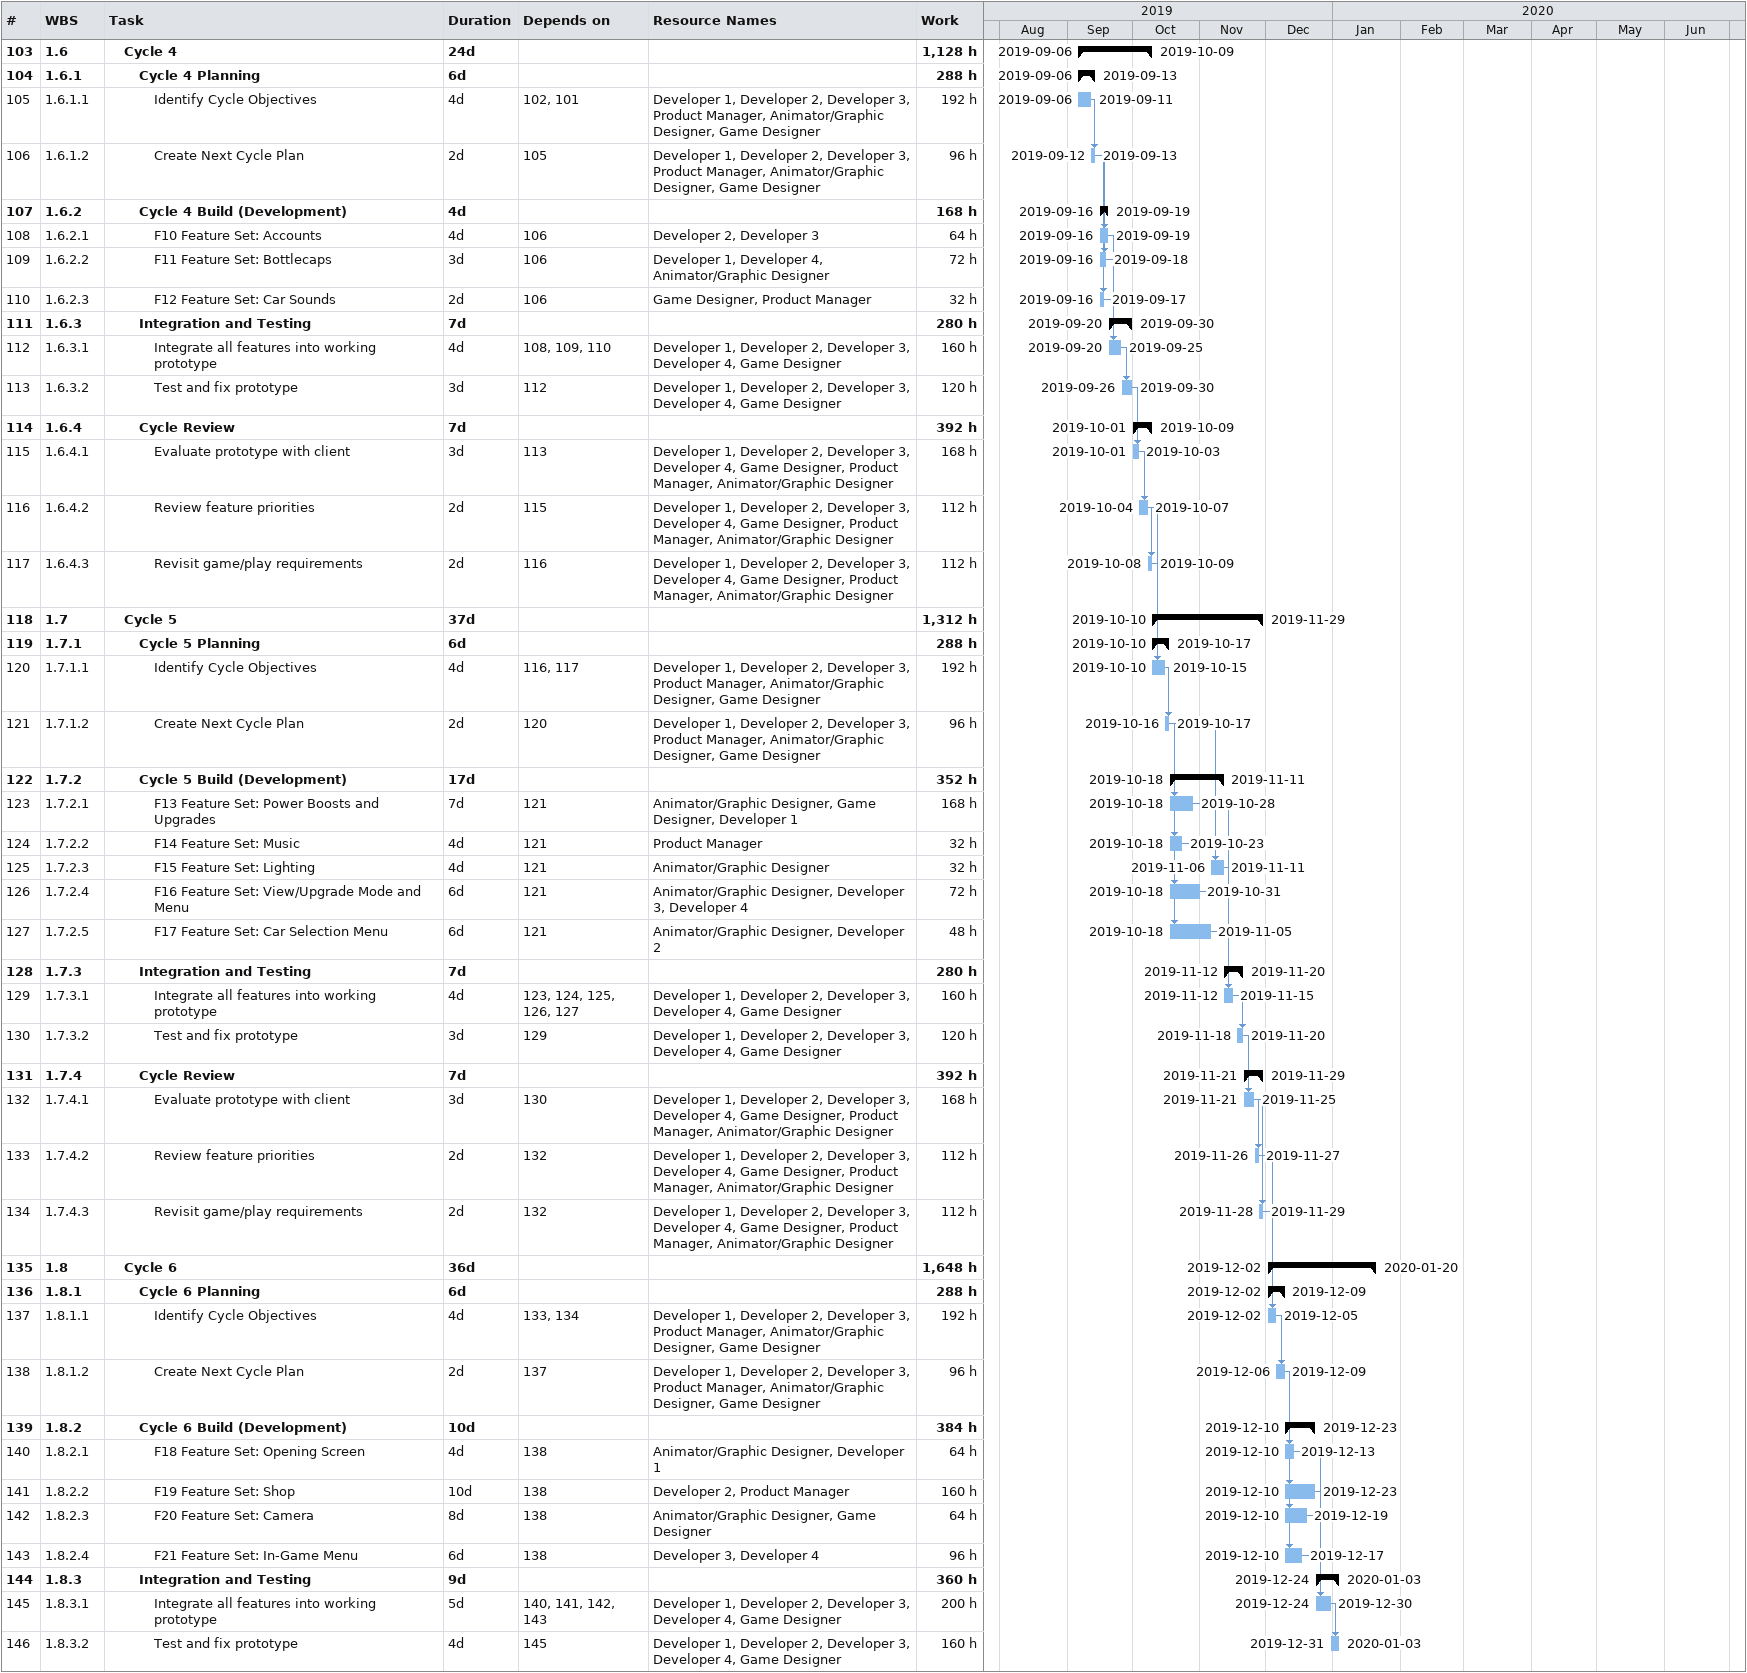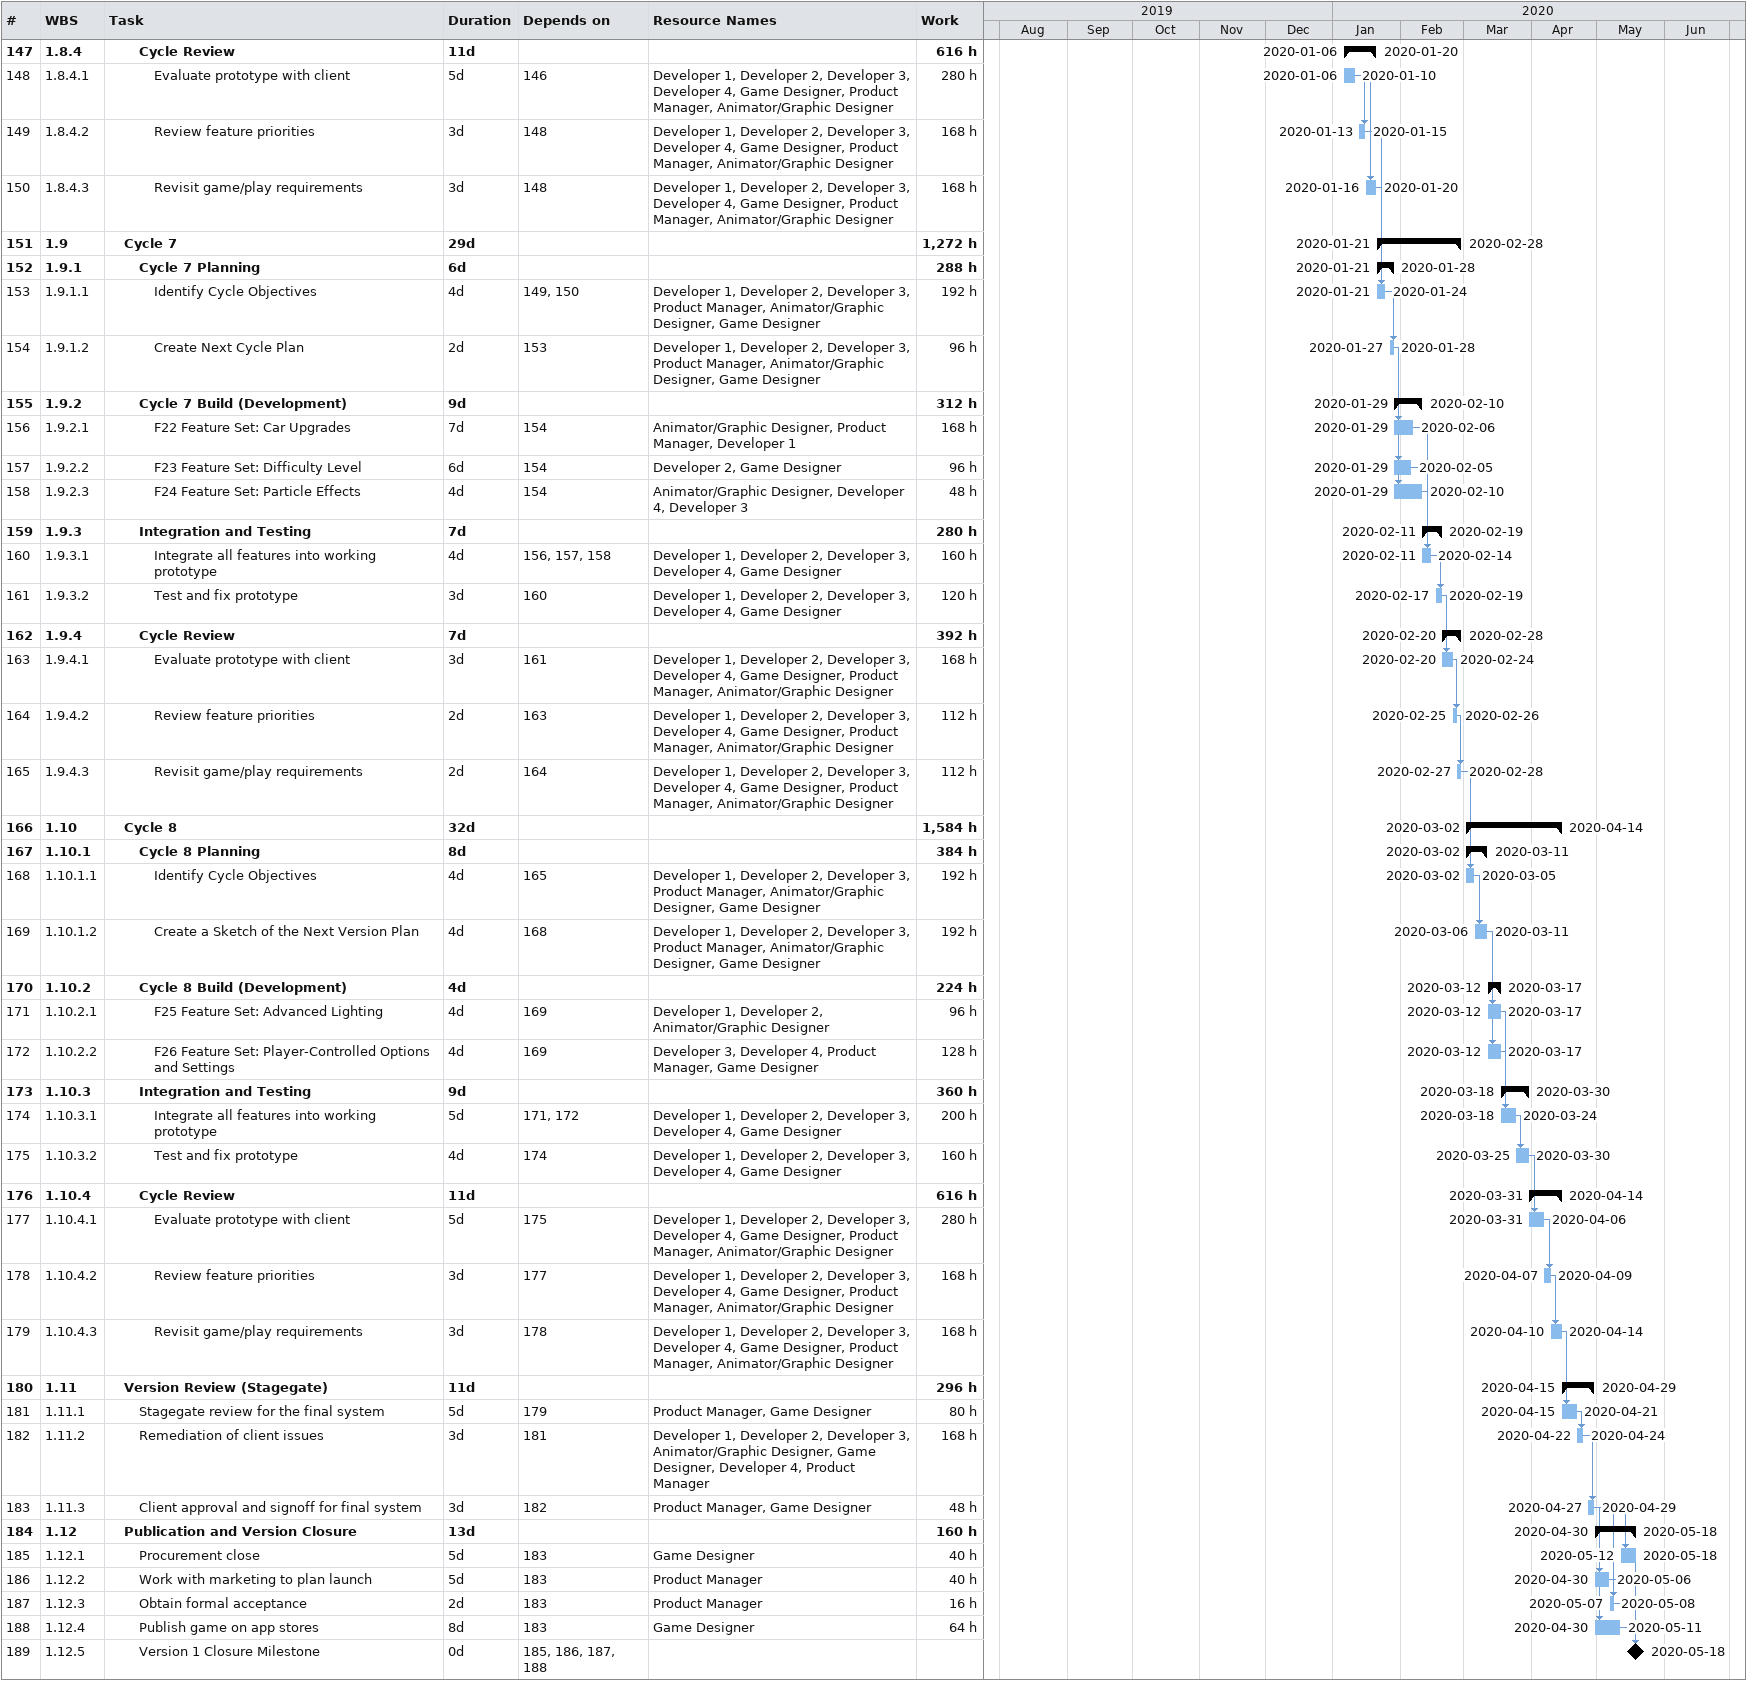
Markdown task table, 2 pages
| ID | WBS | Task | Duration | Start | Finish | Predecessors | Resources | Work (h) |
|---|---|---|---|---|---|---|---|---|
| 103 | 1.6 | **Cycle 4** | 24d | 2019-09-06 | 2019-10-09 |  |  | 1128 |
| 104 | 1.6.1 | **Cycle 4 Planning** | 6d | 2019-09-06 | 2019-09-13 |  |  | 288 |
| 105 | 1.6.1.1 | Identify Cycle Objectives | 4d | 2019-09-06 | 2019-09-11 | 102, 101 | Developer 1, Developer 2, Developer 3, Product Manager, Animator/Graphic Designer, Game Designer | 192 |
| 106 | 1.6.1.2 | Create Next Cycle Plan | 2d | 2019-09-12 | 2019-09-13 | 105 | Developer 1, Developer 2, Developer 3, Product Manager, Animator/Graphic Designer, Game Designer | 96 |
| 107 | 1.6.2 | **Cycle 4 Build (Development)** | 4d | 2019-09-16 | 2019-09-19 |  |  | 168 |
| 108 | 1.6.2.1 | F10 Feature Set: Accounts | 4d | 2019-09-16 | 2019-09-19 | 106 | Developer 2, Developer 3 | 64 |
| 109 | 1.6.2.2 | F11 Feature Set: Bottlecaps | 3d | 2019-09-16 | 2019-09-18 | 106 | Developer 1, Developer 4, Animator/Graphic Designer | 72 |
| 110 | 1.6.2.3 | F12 Feature Set: Car Sounds | 2d | 2019-09-16 | 2019-09-17 | 106 | Game Designer, Product Manager | 32 |
| 111 | 1.6.3 | **Integration and Testing** | 7d | 2019-09-20 | 2019-09-30 |  |  | 280 |
| 112 | 1.6.3.1 | Integrate all features into working prototype | 4d | 2019-09-20 | 2019-09-25 | 108, 109, 110 | Developer 1, Developer 2, Developer 3, Developer 4, Game Designer | 160 |
| 113 | 1.6.3.2 | Test and fix prototype | 3d | 2019-09-26 | 2019-09-30 | 112 | Developer 1, Developer 2, Developer 3, Developer 4, Game Designer | 120 |
| 114 | 1.6.4 | **Cycle Review** | 7d | 2019-10-01 | 2019-10-09 |  |  | 392 |
| 115 | 1.6.4.1 | Evaluate prototype with client | 3d | 2019-10-01 | 2019-10-03 | 113 | Developer 1, Developer 2, Developer 3, Developer 4, Game Designer, Product Manager, Animator/Graphic Designer | 168 |
| 116 | 1.6.4.2 | Review feature priorities | 2d | 2019-10-04 | 2019-10-07 | 115 | Developer 1, Developer 2, Developer 3, Developer 4, Game Designer, Product Manager, Animator/Graphic Designer | 112 |
| 117 | 1.6.4.3 | Revisit game/play requirements | 2d | 2019-10-08 | 2019-10-09 | 116 | Developer 1, Developer 2, Developer 3, Developer 4, Game Designer, Product Manager, Animator/Graphic Designer | 112 |
| 118 | 1.7 | **Cycle 5** | 37d | 2019-10-10 | 2019-11-29 |  |  | 1312 |
| 119 | 1.7.1 | **Cycle 5 Planning** | 6d | 2019-10-10 | 2019-10-17 |  |  | 288 |
| 120 | 1.7.1.1 | Identify Cycle Objectives | 4d | 2019-10-10 | 2019-10-15 | 116, 117 | Developer 1, Developer 2, Developer 3, Product Manager, Animator/Graphic Designer, Game Designer | 192 |
| 121 | 1.7.1.2 | Create Next Cycle Plan | 2d | 2019-10-16 | 2019-10-17 | 120 | Developer 1, Developer 2, Developer 3, Product Manager, Animator/Graphic Designer, Game Designer | 96 |
| 122 | 1.7.2 | **Cycle 5 Build (Development)** | 17d | 2019-10-18 | 2019-11-11 |  |  | 352 |
| 123 | 1.7.2.1 | F13 Feature Set: Power Boosts and Upgrades | 7d | 2019-10-18 | 2019-10-28 | 121 | Animator/Graphic Designer, Game Designer, Developer 1 | 168 |
| 124 | 1.7.2.2 | F14 Feature Set: Music | 4d | 2019-10-18 | 2019-10-23 | 121 | Product Manager | 32 |
| 125 | 1.7.2.3 | F15 Feature Set: Lighting | 4d | 2019-11-06 | 2019-11-11 | 121 | Animator/Graphic Designer | 32 |
| 126 | 1.7.2.4 | F16 Feature Set: View/Upgrade Mode and Menu | 6d | 2019-10-18 | 2019-10-31 | 121 | Animator/Graphic Designer, Developer 3, Developer 4 | 72 |
| 127 | 1.7.2.5 | F17 Feature Set: Car Selection Menu | 6d | 2019-10-18 | 2019-11-05 | 121 | Animator/Graphic Designer, Developer 2 | 48 |
| 128 | 1.7.3 | **Integration and Testing** | 7d | 2019-11-12 | 2019-11-20 |  |  | 280 |
| 129 | 1.7.3.1 | Integrate all features into working prototype | 4d | 2019-11-12 | 2019-11-15 | 123, 124, 125, 126, 127 | Developer 1, Developer 2, Developer 3, Developer 4, Game Designer | 160 |
| 130 | 1.7.3.2 | Test and fix prototype | 3d | 2019-11-18 | 2019-11-20 | 129 | Developer 1, Developer 2, Developer 3, Developer 4, Game Designer | 120 |
| 131 | 1.7.4 | **Cycle Review** | 7d | 2019-11-21 | 2019-11-29 |  |  | 392 |
| 132 | 1.7.4.1 | Evaluate prototype with client | 3d | 2019-11-21 | 2019-11-25 | 130 | Developer 1, Developer 2, Developer 3, Developer 4, Game Designer, Product Manager, Animator/Graphic Designer | 168 |
| 133 | 1.7.4.2 | Review feature priorities | 2d | 2019-11-26 | 2019-11-27 | 132 | Developer 1, Developer 2, Developer 3, Developer 4, Game Designer, Product Manager, Animator/Graphic Designer | 112 |
| 134 | 1.7.4.3 | Revisit game/play requirements | 2d | 2019-11-28 | 2019-11-29 | 132 | Developer 1, Developer 2, Developer 3, Developer 4, Game Designer, Product Manager, Animator/Graphic Designer | 112 |
| 135 | 1.8 | **Cycle 6** | 36d | 2019-12-02 | 2020-01-20 |  |  | 1648 |
| 136 | 1.8.1 | **Cycle 6 Planning** | 6d | 2019-12-02 | 2019-12-09 |  |  | 288 |
| 137 | 1.8.1.1 | Identify Cycle Objectives | 4d | 2019-12-02 | 2019-12-05 | 133, 134 | Developer 1, Developer 2, Developer 3, Product Manager, Animator/Graphic Designer, Game Designer | 192 |
| 138 | 1.8.1.2 | Create Next Cycle Plan | 2d | 2019-12-06 | 2019-12-09 | 137 | Developer 1, Developer 2, Developer 3, Product Manager, Animator/Graphic Designer, Game Designer | 96 |
| 139 | 1.8.2 | **Cycle 6 Build (Development)** | 10d | 2019-12-10 | 2019-12-23 |  |  | 384 |
| 140 | 1.8.2.1 | F18 Feature Set: Opening Screen | 4d | 2019-12-10 | 2019-12-13 | 138 | Animator/Graphic Designer, Developer 1 | 64 |
| 141 | 1.8.2.2 | F19 Feature Set: Shop | 10d | 2019-12-10 | 2019-12-23 | 138 | Developer 2, Product Manager | 160 |
| 142 | 1.8.2.3 | F20 Feature Set: Camera | 8d | 2019-12-10 | 2019-12-19 | 138 | Animator/Graphic Designer, Game Designer | 64 |
| 143 | 1.8.2.4 | F21 Feature Set: In-Game Menu | 6d | 2019-12-10 | 2019-12-17 | 138 | Developer 3, Developer 4 | 96 |
| 144 | 1.8.3 | **Integration and Testing** | 9d | 2019-12-24 | 2020-01-03 |  |  | 360 |
| 145 | 1.8.3.1 | Integrate all features into working prototype | 5d | 2019-12-24 | 2019-12-30 | 140, 141, 142, 143 | Developer 1, Developer 2, Developer 3, Developer 4, Game Designer | 200 |
| 146 | 1.8.3.2 | Test and fix prototype | 4d | 2019-12-31 | 2020-01-03 | 145 | Developer 1, Developer 2, Developer 3, Developer 4, Game Designer | 160 |
| 147 | 1.8.4 | **Cycle Review** | 11d | 2020-01-06 | 2020-01-20 |  |  | 616 |
| 148 | 1.8.4.1 | Evaluate prototype with client | 5d | 2020-01-06 | 2020-01-10 | 146 | Developer 1, Developer 2, Developer 3, Developer 4, Game Designer, Product Manager, Animator/Graphic Designer | 280 |
| 149 | 1.8.4.2 | Review feature priorities | 3d | 2020-01-13 | 2020-01-15 | 148 | Developer 1, Developer 2, Developer 3, Developer 4, Game Designer, Product Manager, Animator/Graphic Designer | 168 |
| 150 | 1.8.4.3 | Revisit game/play requirements | 3d | 2020-01-16 | 2020-01-20 | 148 | Developer 1, Developer 2, Developer 3, Developer 4, Game Designer, Product Manager, Animator/Graphic Designer | 168 |
| 151 | 1.9 | **Cycle 7** | 29d | 2020-01-21 | 2020-02-28 |  |  | 1272 |
| 152 | 1.9.1 | **Cycle 7 Planning** | 6d | 2020-01-21 | 2020-01-28 |  |  | 288 |
| 153 | 1.9.1.1 | Identify Cycle Objectives | 4d | 2020-01-21 | 2020-01-24 | 149, 150 | Developer 1, Developer 2, Developer 3, Product Manager, Animator/Graphic Designer, Game Designer | 192 |
| 154 | 1.9.1.2 | Create Next Cycle Plan | 2d | 2020-01-27 | 2020-01-28 | 153 | Developer 1, Developer 2, Developer 3, Product Manager, Animator/Graphic Designer, Game Designer | 96 |
| 155 | 1.9.2 | **Cycle 7 Build (Development)** | 9d | 2020-01-29 | 2020-02-10 |  |  | 312 |
| 156 | 1.9.2.1 | F22 Feature Set: Car Upgrades | 7d | 2020-01-29 | 2020-02-06 | 154 | Animator/Graphic Designer, Product Manager, Developer 1 | 168 |
| 157 | 1.9.2.2 | F23 Feature Set: Difficulty Level | 6d | 2020-01-29 | 2020-02-05 | 154 | Developer 2, Game Designer | 96 |
| 158 | 1.9.2.3 | F24 Feature Set: Particle Effects | 4d | 2020-01-29 | 2020-02-10 | 154 | Animator/Graphic Designer, Developer 4, Developer 3 | 48 |
| 159 | 1.9.3 | **Integration and Testing** | 7d | 2020-02-11 | 2020-02-19 |  |  | 280 |
| 160 | 1.9.3.1 | Integrate all features into working prototype | 4d | 2020-02-11 | 2020-02-14 | 156, 157, 158 | Developer 1, Developer 2, Developer 3, Developer 4, Game Designer | 160 |
| 161 | 1.9.3.2 | Test and fix prototype | 3d | 2020-02-17 | 2020-02-19 | 160 | Developer 1, Developer 2, Developer 3, Developer 4, Game Designer | 120 |
| 162 | 1.9.4 | **Cycle Review** | 7d | 2020-02-20 | 2020-02-28 |  |  | 392 |
| 163 | 1.9.4.1 | Evaluate prototype with client | 3d | 2020-02-20 | 2020-02-24 | 161 | Developer 1, Developer 2, Developer 3, Developer 4, Game Designer, Product Manager, Animator/Graphic Designer | 168 |
| 164 | 1.9.4.2 | Review feature priorities | 2d | 2020-02-25 | 2020-02-26 | 163 | Developer 1, Developer 2, Developer 3, Developer 4, Game Designer, Product Manager, Animator/Graphic Designer | 112 |
| 165 | 1.9.4.3 | Revisit game/play requirements | 2d | 2020-02-27 | 2020-02-28 | 164 | Developer 1, Developer 2, Developer 3, Developer 4, Game Designer, Product Manager, Animator/Graphic Designer | 112 |
| 166 | 1.10 | **Cycle 8** | 32d | 2020-03-02 | 2020-04-14 |  |  | 1584 |
| 167 | 1.10.1 | **Cycle 8 Planning** | 8d | 2020-03-02 | 2020-03-11 |  |  | 384 |
| 168 | 1.10.1.1 | Identify Cycle Objectives | 4d | 2020-03-02 | 2020-03-05 | 165 | Developer 1, Developer 2, Developer 3, Product Manager, Animator/Graphic Designer, Game Designer | 192 |
| 169 | 1.10.1.2 | Create a Sketch of the Next Version Plan | 4d | 2020-03-06 | 2020-03-11 | 168 | Developer 1, Developer 2, Developer 3, Product Manager, Animator/Graphic Designer, Game Designer | 192 |
| 170 | 1.10.2 | **Cycle 8 Build (Development)** | 4d | 2020-03-12 | 2020-03-17 |  |  | 224 |
| 171 | 1.10.2.1 | F25 Feature Set: Advanced Lighting | 4d | 2020-03-12 | 2020-03-17 | 169 | Developer 1, Developer 2, Animator/Graphic Designer | 96 |
| 172 | 1.10.2.2 | F26 Feature Set: Player-Controlled Options and Settings | 4d | 2020-03-12 | 2020-03-17 | 169 | Developer 3, Developer 4, Product Manager, Game Designer | 128 |
| 173 | 1.10.3 | **Integration and Testing** | 9d | 2020-03-18 | 2020-03-30 |  |  | 360 |
| 174 | 1.10.3.1 | Integrate all features into working prototype | 5d | 2020-03-18 | 2020-03-24 | 171, 172 | Developer 1, Developer 2, Developer 3, Developer 4, Game Designer | 200 |
| 175 | 1.10.3.2 | Test and fix prototype | 4d | 2020-03-25 | 2020-03-30 | 174 | Developer 1, Developer 2, Developer 3, Developer 4, Game Designer | 160 |
| 176 | 1.10.4 | **Cycle Review** | 11d | 2020-03-31 | 2020-04-14 |  |  | 616 |
| 177 | 1.10.4.1 | Evaluate prototype with client | 5d | 2020-03-31 | 2020-04-06 | 175 | Developer 1, Developer 2, Developer 3, Developer 4, Game Designer, Product Manager, Animator/Graphic Designer | 280 |
| 178 | 1.10.4.2 | Review feature priorities | 3d | 2020-04-07 | 2020-04-09 | 177 | Developer 1, Developer 2, Developer 3, Developer 4, Game Designer, Product Manager, Animator/Graphic Designer | 168 |
| 179 | 1.10.4.3 | Revisit game/play requirements | 3d | 2020-04-10 | 2020-04-14 | 178 | Developer 1, Developer 2, Developer 3, Developer 4, Game Designer, Product Manager, Animator/Graphic Designer | 168 |
| 180 | 1.11 | **Version Review (Stagegate)** | 11d | 2020-04-15 | 2020-04-29 |  |  | 296 |
| 181 | 1.11.1 | Stagegate review for the final system | 5d | 2020-04-15 | 2020-04-21 | 179 | Product Manager, Game Designer | 80 |
| 182 | 1.11.2 | Remediation of client issues | 3d | 2020-04-22 | 2020-04-24 | 181 | Developer 1, Developer 2, Developer 3, Animator/Graphic Designer, Game Designer, Developer 4, Product Manager | 168 |
| 183 | 1.11.3 | Client approval and signoff for final system | 3d | 2020-04-27 | 2020-04-29 | 182 | Product Manager, Game Designer | 48 |
| 184 | 1.12 | **Publication and Version Closure** | 13d | 2020-04-30 | 2020-05-18 |  |  | 160 |
| 185 | 1.12.1 | Procurement close | 5d | 2020-05-12 | 2020-05-18 | 183 | Game Designer | 40 |
| 186 | 1.12.2 | Work with marketing to plan launch | 5d | 2020-04-30 | 2020-05-06 | 183 | Product Manager | 40 |
| 187 | 1.12.3 | Obtain formal acceptance | 2d | 2020-05-07 | 2020-05-08 | 183 | Product Manager | 16 |
| 188 | 1.12.4 | Publish game on app stores | 8d | 2020-04-30 | 2020-05-11 | 183 | Game Designer | 64 |
| 189 | 1.12.5 | Version 1 Closure Milestone | 0d | 2020-05-18 | 2020-05-18 | 185, 186, 187, 188 |  |  |
